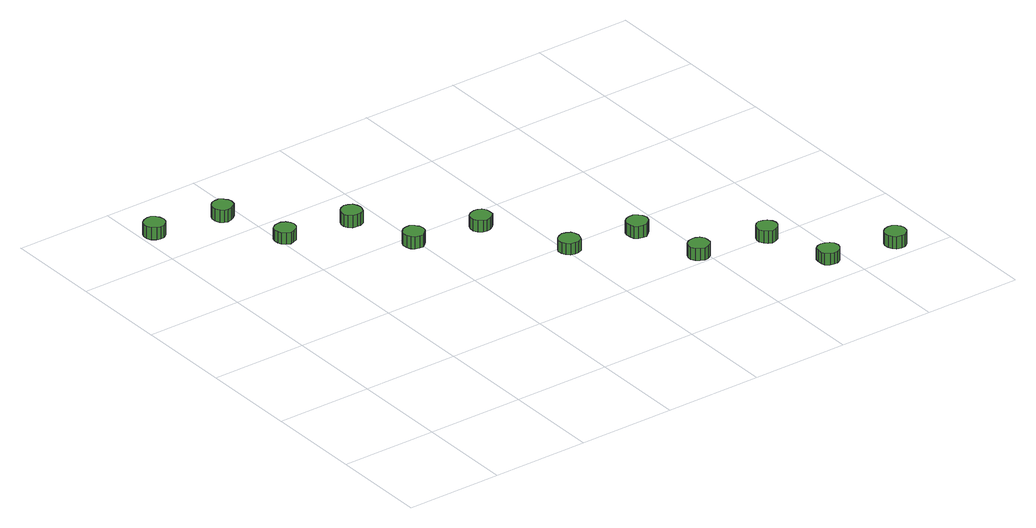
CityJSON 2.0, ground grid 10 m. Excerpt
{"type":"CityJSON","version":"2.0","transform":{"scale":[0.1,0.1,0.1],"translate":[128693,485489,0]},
"CityObjects":{
"tree1":{"type":"SolitaryVegetationObject","attributes":{"function":"something"},"geometry":[{"type":"MultiSurface","lod":"1","boundaries":[[[0,1,2,3,4,5,6,7,8,9,10,11,12,13,14]],[[15,16,17,18,19,20,21,22,23,24,25,26,27,28,29]],[[0,29,28,1]],[[1,28,27,2]],[[2,27,26,3]],[[3,26,25,4]],[[4,25,24,5]],[[5,24,23,6]],[[6,23,22,7]],[[7,22,21,8]],[[8,21,20,9]],[[9,20,19,10]],[[10,19,18,11]],[[11,18,17,12]],[[12,17,16,13]],[[13,16,15,14]],[[14,15,29,0]]]}]},
"tree2":{"type":"SolitaryVegetationObject","attributes":{"function":"something"},"geometry":[{"type":"MultiSurface","lod":"1","boundaries":[[[30,31,32,33,34,35,36,37,38,39,40,41,42,43,44]],[[45,46,47,48,49,50,51,52,53,54,55,56,57,58,59]],[[30,59,58,31]],[[31,58,57,32]],[[32,57,56,33]],[[33,56,55,34]],[[34,55,54,35]],[[35,54,53,36]],[[36,53,52,37]],[[37,52,51,38]],[[38,51,50,39]],[[39,50,49,40]],[[40,49,48,41]],[[41,48,47,42]],[[42,47,46,43]],[[43,46,45,44]],[[44,45,59,30]]]}]},
"tree3":{"type":"SolitaryVegetationObject","attributes":{"function":"something"},"geometry":[{"type":"MultiSurface","lod":"1","boundaries":[[[60,61,62,63,64,65,66,67,68,69,70,71,72,73,74]],[[75,76,77,78,79,80,81,82,83,84,85,86,87,88,89]],[[60,89,88,61]],[[61,88,87,62]],[[62,87,86,63]],[[63,86,85,64]],[[64,85,84,65]],[[65,84,83,66]],[[66,83,82,67]],[[67,82,81,68]],[[68,81,80,69]],[[69,80,79,70]],[[70,79,78,71]],[[71,78,77,72]],[[72,77,76,73]],[[73,76,75,74]],[[74,75,89,60]]]}]},
"tree4":{"type":"SolitaryVegetationObject","attributes":{"function":"something"},"geometry":[{"type":"MultiSurface","lod":"1","boundaries":[[[90,91,92,93,94,95,96,97,98,99,100,101,102,103,104]],[[105,106,107,108,109,110,111,112,113,114,115,116,117,118,119]],[[90,119,118,91]],[[91,118,117,92]],[[92,117,116,93]],[[93,116,115,94]],[[94,115,114,95]],[[95,114,113,96]],[[96,113,112,97]],[[97,112,111,98]],[[98,111,110,99]],[[99,110,109,100]],[[100,109,108,101]],[[101,108,107,102]],[[102,107,106,103]],[[103,106,105,104]],[[104,105,119,90]]]}]},
"tree5":{"type":"SolitaryVegetationObject","attributes":{"function":"something"},"geometry":[{"type":"MultiSurface","lod":"1","boundaries":[[[120,121,122,123,124,125,126,127,128,129,130,131,132,133,134]],[[135,136,137,138,139,140,141,142,143,144,145,146,147,148,149]],[[120,149,148,121]],[[121,148,147,122]],[[122,147,146,123]],[[123,146,145,124]],[[124,145,144,125]],[[125,144,143,126]],[[126,143,142,127]],[[127,142,141,128]],[[128,141,140,129]],[[129,140,139,130]],[[130,139,138,131]],[[131,138,137,132]],[[132,137,136,133]],[[133,136,135,134]],[[134,135,149,120]]]}]},
"tree6":{"type":"SolitaryVegetationObject","attributes":{"function":"something"},"geometry":[{"type":"MultiSurface","lod":"1","boundaries":[[[150,151,152,153,154,155,156,157,158,159,160,161,162,163,164]],[[165,166,167,168,169,170,171,172,173,174,175,176,177,178,179]],[[150,179,178,151]],[[151,178,177,152]],[[152,177,176,153]],[[153,176,175,154]],[[154,175,174,155]],[[155,174,173,156]],[[156,173,172,157]],[[157,172,171,158]],[[158,171,170,159]],[[159,170,169,160]],[[160,169,168,161]],[[161,168,167,162]],[[162,167,166,163]],[[163,166,165,164]],[[164,165,179,150]]]}]},
"tree7":{"type":"SolitaryVegetationObject","attributes":{"function":"something"},"geometry":[{"type":"MultiSurface","lod":"1","boundaries":[[[180,181,182,183,184,185,186,187,188,189,190,191,192,193,194]],[[195,196,197,198,199,200,201,202,203,204,205,206,207,208,209]],[[180,209,208,181]],[[181,208,207,182]],[[182,207,206,183]],[[183,206,205,184]],[[184,205,204,185]],[[185,204,203,186]],[[186,203,202,187]],[[187,202,201,188]],[[188,201,200,189]],[[189,200,199,190]],[[190,199,198,191]],[[191,198,197,192]],[[192,197,196,193]],[[193,196,195,194]],[[194,195,209,180]]]}]},
"tree8":{"type":"SolitaryVegetationObject","attributes":{"function":"something"},"geometry":[{"type":"MultiSurface","lod":"1","boundaries":[[[210,211,212,213,214,215,216,217,218,219,220,221,222,223,224]],[[225,226,227,228,229,230,231,232,233,234,235,236,237,238,239]],[[210,239,238,211]],[[211,238,237,212]],[[212,237,236,213]],[[213,236,235,214]],[[214,235,234,215]],[[215,234,233,216]],[[216,233,232,217]],[[217,232,231,218]],[[218,231,230,219]],[[219,230,229,220]],[[220,229,228,221]],[[221,228,227,222]],[[222,227,226,223]],[[223,226,225,224]],[[224,225,239,210]]]}]},
"tree9":{"type":"SolitaryVegetationObject","attributes":{"function":"something"},"geometry":[{"type":"MultiSurface","lod":"1","boundaries":[[[240,241,242,243,244,245,246,247,248,249,250,251,252,253,254]],[[255,256,257,258,259,260,261,262,263,264,265,266,267,268,269]],[[240,269,268,241]],[[241,268,267,242]],[[242,267,266,243]],[[243,266,265,244]],[[244,265,264,245]],[[245,264,263,246]],[[246,263,262,247]],[[247,262,261,248]],[[248,261,260,249]],[[249,260,259,250]],[[250,259,258,251]],[[251,258,257,252]],[[252,257,256,253]],[[253,256,255,254]],[[254,255,269,240]]]}]},
"tree10":{"type":"SolitaryVegetationObject","attributes":{"function":"something"},"geometry":[{"type":"MultiSurface","lod":"1","boundaries":[[[270,271,272,273,274,275,276,277,278,279,280,281,282,283,284]],[[285,286,287,288,289,290,291,292,293,294,295,296,297,298,299]],[[270,299,298,271]],[[271,298,297,272]],[[272,297,296,273]],[[273,296,295,274]],[[274,295,294,275]],[[275,294,293,276]],[[276,293,292,277]],[[277,292,291,278]],[[278,291,290,279]],[[279,290,289,280]],[[280,289,288,281]],[[281,288,287,282]],[[282,287,286,283]],[[283,286,285,284]],[[284,285,299,270]]]}]},
"tree11":{"type":"SolitaryVegetationObject","attributes":{"function":"something"},"geometry":[{"type":"MultiSurface","lod":"1","boundaries":[[[300,301,302,303,304,305,306,307,308,309,310,311,312,313,314]],[[315,316,317,318,319,320,321,322,323,324,325,326,327,328,329]],[[300,329,328,301]],[[301,328,327,302]],[[302,327,326,303]],[[303,326,325,304]],[[304,325,324,305]],[[305,324,323,306]],[[306,323,322,307]],[[307,322,321,308]],[[308,321,320,309]],[[309,320,319,310]],[[310,319,318,311]],[[311,318,317,312]],[[312,317,316,313]],[[313,316,315,314]],[[314,315,329,300]]]}]},
"tree12":{"type":"SolitaryVegetationObject","attributes":{"function":"something"},"geometry":[{"type":"MultiSurface","lod":"1","boundaries":[[[330,331,332,333,334,335,336,337,338,339,340,341,342,343,344]],[[345,346,347,348,349,350,351,352,353,354,355,356,357,358,359]],[[330,359,358,331]],[[331,358,357,332]],[[332,357,356,333]],[[333,356,355,334]],[[334,355,354,335]],[[335,354,353,336]],[[336,353,352,337]],[[337,352,351,338]],[[338,351,350,339]],[[339,350,349,340]],[[340,349,348,341]],[[341,348,347,342]],[[342,347,346,343]],[[343,346,345,344]],[[344,345,359,330]]]}]}
},
"vertices":[
[25,446,19],[24,451,19],[22,454,19],[18,457,19],[14,457,19],[10,456,19],[6,453,19],[4,449,19],[4,444,19],[6,440,19],[10,437,19],[14,436,19],[18,436,19],[22,439,19],[24,442,19],[24,442,6],[22,439,6],[18,436,6],[14,436,6],[10,437,6],[6,440,6],[4,444,6],[4,449,6],[6,453,6],[10,456,6],[14,457,6],[18,457,6],[22,454,6],[24,451,6],[25,446,6],
[93,432,21],[92,436,21],[89,439,21],[85,442,21],[81,442,21],[77,441,21],[74,438,21],[72,434,21],[72,429,21],[74,425,21],[77,422,21],[81,421,21],[85,422,21],[89,424,21],[92,427,21],[92,427,8],[89,424,8],[85,422,8],[81,421,8],[77,422,8],[74,425,8],[72,429,8],[72,434,8],[74,438,8],[77,441,8],[81,442,8],[85,442,8],[89,439,8],[92,436,8],[93,432,8],
[116,366,19],[115,370,19],[112,374,19],[108,376,19],[104,376,19],[100,375,19],[96,372,19],[95,368,19],[95,364,19],[96,360,19],[100,357,19],[104,355,19],[108,356,19],[112,358,19],[115,362,19],[115,362,7],[112,358,7],[108,356,7],[104,355,7],[100,357,7],[96,360,7],[95,364,7],[95,368,7],[96,372,7],[100,375,7],[104,376,7],[108,376,7],[112,374,7],[115,370,7],[116,366,7],
[182,352,21],[181,356,21],[179,360,21],[175,362,21],[171,363,21],[166,361,21],[163,358,21],[161,354,21],[161,350,21],[163,346,21],[166,343,21],[171,342,21],[175,342,21],[179,344,21],[181,348,21],[181,348,8],[179,344,8],[175,342,8],[171,342,8],[166,343,8],[163,346,8],[161,350,8],[161,354,8],[163,358,8],[166,361,8],[171,363,8],[175,362,8],[179,360,8],[181,356,8],[182,352,8],
[206,287,20],[205,292,20],[202,295,20],[198,298,20],[194,298,20],[190,297,20],[187,294,20],[185,290,20],[185,285,20],[187,281,20],[190,278,20],[194,277,20],[198,277,20],[202,280,20],[205,283,20],[205,283,7],[202,280,7],[198,277,7],[194,277,7],[190,278,7],[187,281,7],[185,285,7],[185,290,7],[187,294,7],[190,297,7],[194,298,7],[198,298,7],[202,295,7],[205,292,7],[206,287,7],
[272,273,21],[272,277,21],[269,281,21],[265,283,21],[261,283,21],[257,282,21],[253,279,21],[251,275,21],[251,270,21],[253,266,21],[257,263,21],[261,262,21],[265,263,21],[269,265,21],[272,268,21],[272,268,9],[269,265,9],[265,263,9],[261,262,9],[257,263,9],[253,266,9],[251,270,9],[251,275,9],[253,279,9],[257,282,9],[261,283,9],[265,283,9],[269,281,9],[272,277,9],[272,273,9],
[314,192,19],[313,197,19],[311,200,19],[307,202,19],[303,203,19],[298,201,19],[295,199,19],[293,195,19],[293,190,19],[295,186,19],[298,183,19],[303,182,19],[307,182,19],[311,184,19],[313,188,19],[313,188,7],[311,184,7],[307,182,7],[303,182,7],[298,183,7],[295,186,7],[293,190,7],[293,195,7],[295,199,7],[298,201,7],[303,203,7],[307,202,7],[311,200,7],[313,197,7],[314,192,7],
[382,177,21],[381,182,21],[378,185,21],[374,188,21],[370,188,21],[366,187,21],[362,184,21],[361,180,21],[361,175,21],[362,171,21],[366,168,21],[370,167,21],[374,167,21],[378,170,21],[381,173,21],[381,173,8],[378,170,8],[374,167,8],[370,167,8],[366,168,8],[362,171,8],[361,175,8],[361,180,8],[362,184,8],[366,187,8],[370,188,8],[374,188,8],[378,185,8],[381,182,8],[382,177,8],
[404,113,19],[404,117,19],[401,121,19],[397,123,19],[393,123,19],[389,122,19],[385,119,19],[383,115,19],[383,111,19],[385,107,19],[389,104,19],[393,102,19],[397,103,19],[401,105,19],[404,109,19],[404,109,6],[401,105,6],[397,103,6],[393,102,6],[389,104,6],[385,107,6],[383,111,6],[383,115,6],[385,119,6],[389,122,6],[393,123,6],[397,123,6],[401,121,6],[404,117,6],[404,113,6],
[472,98,21],[471,102,21],[468,106,21],[464,108,21],[460,109,21],[456,107,21],[453,104,21],[451,100,21],[451,96,21],[453,92,21],[456,89,21],[460,87,21],[464,88,21],[468,90,21],[471,94,21],[471,94,8],[468,90,8],[464,88,8],[460,87,8],[456,89,8],[453,92,8],[451,96,8],[451,100,8],[453,104,8],[456,107,8],[460,109,8],[464,108,8],[468,106,8],[471,102,8],[472,98,8],
[495,33,19],[494,38,19],[491,41,19],[487,43,19],[483,44,19],[479,43,19],[475,40,19],[474,36,19],[474,31,19],[475,27,19],[479,24,19],[483,23,19],[487,23,19],[491,25,19],[494,29,19],[494,29,7],[491,25,7],[487,23,7],[483,23,7],[479,24,7],[475,27,7],[474,31,7],[474,36,7],[475,40,7],[479,43,7],[483,44,7],[487,43,7],[491,41,7],[494,38,7],[495,33,7],
[561,19,21],[560,23,21],[558,26,21],[554,29,21],[550,29,21],[545,28,21],[542,25,21],[540,21,21],[540,16,21],[542,12,21],[545,9,21],[550,8,21],[554,8,21],[558,11,21],[560,14,21],[560,14,8],[558,11,8],[554,8,8],[550,8,8],[545,9,8],[542,12,8],[540,16,8],[540,21,8],[542,25,8],[545,28,8],[550,29,8],[554,29,8],[558,26,8],[560,23,8],[561,19,8]
]}
